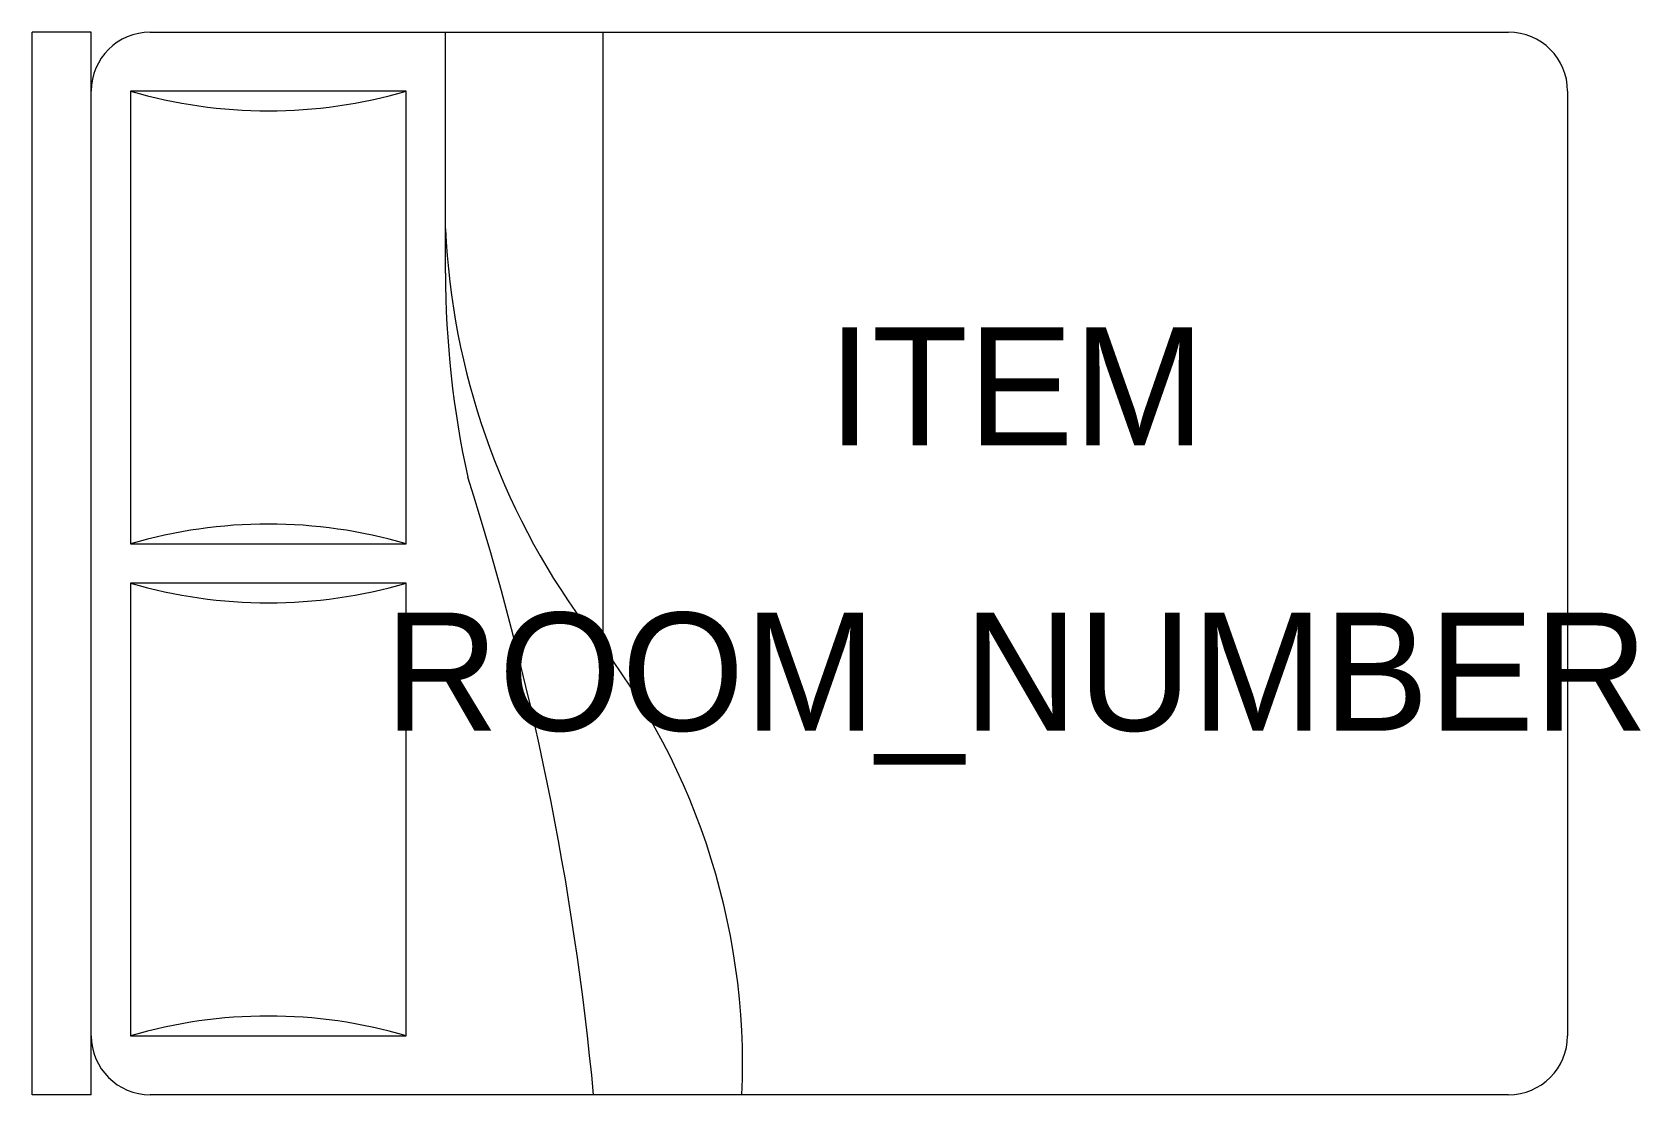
# Model space of a CAD drawing. Extents: x 0 to 2.08, y 0 to 1.37.
import ezdxf
from ezdxf.enums import TextEntityAlignment as Align

# ---------------------------------------------------------------- set-up
doc = ezdxf.new("R2010")
doc.units = 0
doc.header["$LTSCALE"] = 48
doc.header["$MEASUREMENT"] = 0
doc.layers.get('0').update_dxf_attribs({"linetype": 'CONTINUOUS'})
doc.styles.add('ATT', font='TXT')

msp = doc.modelspace()

# ---------------------------------------------------------------- linework, layer by layer
at = {"color": 0, "linetype": 'ByBlock'}
for p, q in [((0.0762, 1.3716), (0, 1.3716)), ((0, 0), (0, 1.3716)), ((0.0762, 0), (0.0762, 1.3716)), ((0.1524, 1.3716), (1.905, 1.3716)), ((0.5334, 1.0607), (0.5334, 1.3716)), ((0.7366, 0.5842), (0.7366, 1.3716)), ((0.4826, 1.2954), (0.127, 1.2954)), ((0.127, 1.2954), (0.127, 0.7112)), ((0.4826, 0.7112), (0.4826, 1.2954)), ((1.9812, 1.2954), (1.9812, 0.0762)), ((0.127, 0.7112), (0.4826, 0.7112)), ((0.127, 0.6604), (0.127, 0.0762)), ((0.4826, 0.6604), (0.127, 0.6604)), ((0.4826, 0.0762), (0.4826, 0.6604)), ((0.127, 0.0762), (0.4826, 0.0762)), ((0.0762, 0), (0, 0)), ((1.905, 0), (0.1524, 0))]:
    msp.add_line(p, q, dxfattribs=at)
for centre, radius, start, end in [((0.1524, 1.2954), 0.0762, 90, 180), ((1.905, 1.2954), 0.0762, 0, 90), ((0.3048, 1.905), 0.635, 253.7398, 286.2602), ((1.4662, 1.159), 0.9338, 182.5398, 216.0403), ((1.7527, 1.0603), 1.2193, 179.9814, 192.4667), ((-3.0529, -0.3543), 3.7939, 5.3572, 17.6665), ((0.3048, 0.1016), 0.635, 73.7398, 106.2602), ((0.3048, 1.27), 0.635, 253.7398, 286.2602), ((0.0191, 0.0381), 0.8976, 357.5673, 39.5461), ((0.3048, -0.5334), 0.635, 73.7398, 106.2602), ((0.1524, 0.0762), 0.0762, 180, 270), ((1.905, 0.0762), 0.0762, 270, 0)]:
    msp.add_arc(centre, radius, start, end, dxfattribs=at)

# ---------------------------------------------------------------- texts
at = {"color": 0, "linetype": 'ByBlock', "style": 'ATT'}
for tag, text, flags, p in [('ITEM', 'DOUBLE BED', 3, (1.27, 0.8382)), ('ROOM_NUMBER', '', 1, (1.27, 0.4699))]:
    msp.add_attdef(tag, text=text, height=0.1524, dxfattribs=dict(at, flags=flags)).set_placement(p, align=Align.CENTER)

doc.saveas('drawing.dxf')
